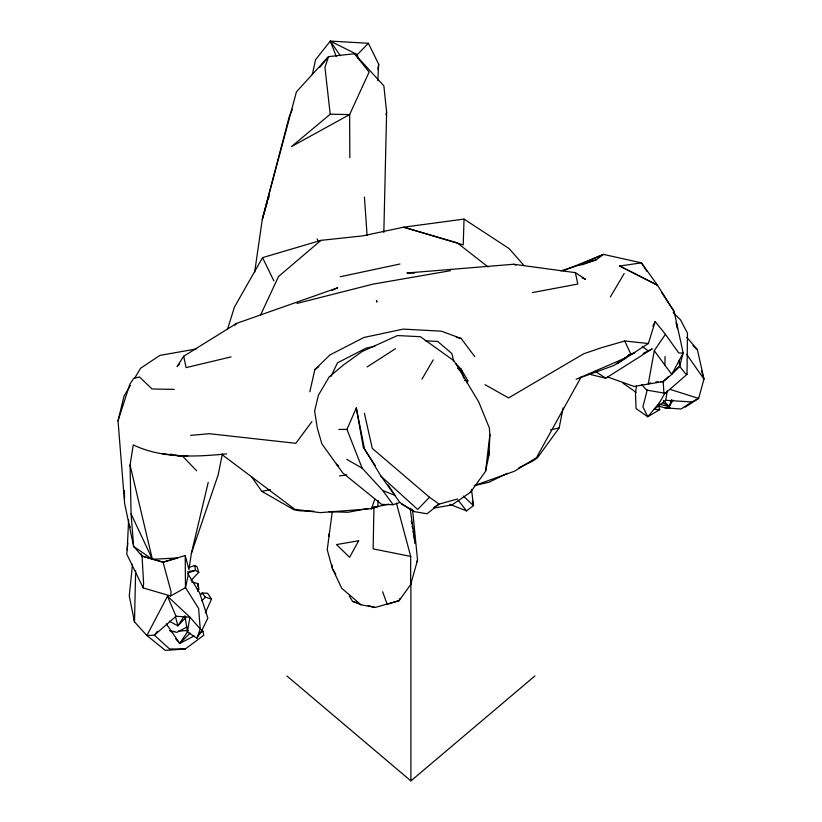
<?xml version="1.0" encoding="UTF-8"?>
<svg xmlns="http://www.w3.org/2000/svg" width="822" height="822" viewBox="0 0 822 822"><rect width="100%" height="100%" fill="white"/><g stroke="black" fill="none" stroke-linecap="round" stroke-linejoin="round"><path stroke-width="1.23" d="M382.62 591.748L387.183 604.304L399.04 600.687L410.599 584.719L410.702 556.422L396.43 503.177M641.581 384.552L646.729 390.101L665.327 393.296L687.017 374.329L687.459 333.177L680.493 319.82L673.187 312.699M607.725 377L634.05 386.443L663.19 381.552L671.749 374.4L664.906 365.143L665.049 356.512M373.938 507.164L373.137 548.88L410.702 556.422M135.651 570.889L134.5 621.884L146.881 635.498L165.345 650.377L185.32 649L203.764 635.252L203.044 631.317L201.606 629.59M383.833 232.421L386.628 112.111L383.864 85.899L354.508 53.718L328.523 56.646L296.423 91.848L262.3 219.32L254.635 272.339M377.801 80.628L378.695 64.219L368.39 43.278L330.31 41.1L315.586 59.677L312.278 74.607M488.104 266.986L457.207 242.839L403.633 227.18L464.04 219.094L463.218 244.915L403.633 227.18L362.769 235.883L320.991 240.353L262.547 257.635L234.414 307.151L227.653 328.851M221.796 454.432L294.79 509.291L320.19 512.64L371.472 508.726L377.832 506.558L378.079 500.475M457.577 498.975L439.071 504.112L427.121 513.781L414.154 511.603L399.882 502.478L393.142 504.698L381.665 504.41L342.753 472.917L321.854 443.829L317.384 428.293L314.6 411.144L318.443 395.146L329.119 376.979L343.36 365.06L361.988 351.6L397.488 335.551L420.391 336.712L454.052 360.858L478.692 401.866L489.378 428.026L489.881 434.663L488.998 454.751L485.586 471.273L470.431 492.347L452.008 504.913L433.461 508.181M127.194 549.836L128.633 519.617M127.79 543.116L126.763 554.09L143.162 587.905L170.647 595.991L185.464 587.709L188.505 573.807L187.837 571.434M132.527 564.272L129.26 595.95L134.5 621.884L134.058 617.209M170.647 595.991L171.079 591.758L163.064 562.186L142.062 556.104L133.637 546.466L124.636 503.413L118.029 420.823L124.04 396.06L130.4 385.364M143.162 587.905L143.624 583.651L142.062 556.104L141.127 553.802M185.464 587.709L185.227 555.508L163.064 562.186L142.062 556.104M197.64 586.107L197.917 583.61L191.516 581.925M332.335 511.294L327.228 549.826L332.478 568.762L341.726 588.275L360.992 604.766L375.109 607.458L399.04 600.687L400.098 598.365M485.586 471.273L489.881 434.663M208.233 482.36L191.372 553.391L188.947 569.543L185.227 555.508M636.505 386.248L635.468 392.464L636.074 408.585L647.787 416.754L654.024 409.335L665.799 400.345L667.207 390.933M163.064 562.186L177.552 557.963L152.368 559.289L133.637 546.466L131.088 513.925L130.061 465.088L133.267 444.897C162.078 458.676 195.564 456.909 226.595 453.888M187.437 631.902L189.913 617.168L167.493 596.217L146.881 635.498L154.382 635.17L176.011 616.264L189.913 617.168L200.239 628.974L196.859 638.242L187.437 631.902L184.929 615.657M652.832 326.077L655.196 321.546L665.409 334.307L654.271 350.717L648.291 383.812L650.634 382.867M377.771 69.171L378.695 64.219M518.795 467.79L532.533 461.142L537.352 457.916L559.166 427.913L563.101 407.969M222.433 453.621L218.169 474.9L191.372 553.391M309.822 391.806L314.826 369.695L329.93 354.94L363.951 337.472L403.181 329.108L441.342 331.174L461.142 338.469L474.756 356.614M467.245 383.175L467.821 380.72L461.204 369.263L455.85 363.571M647.233 389.977L642.896 406.839L647.787 416.754L659.717 409.664L658.33 405.133M385.939 114.525L386.628 112.111M410.599 584.719L417.545 560.121L412.623 510.359M267.397 202.202L262.3 219.32L289.365 116.2L292.406 109.305M268.126 199.756L269.215 196.088M626.508 357.262L617.065 363.735L648.363 343.514L655.196 321.546M659.306 404.198L669.252 406.685L671.482 399.605M118.029 420.823L129.855 384.151L133.688 378.428L139.463 376.938L152.049 388.981L174.377 389.392M371.472 508.726L374.822 499.118M393.142 504.698L382.651 490.457L362.153 468.17L346.956 429.392L356.306 407.948L364.475 448.812L381.038 476.226L399.882 502.478M205.315 612.955L211.531 599.084L207.606 593.248L202.109 593.011L200.424 594.933M416.487 562.433L417.545 560.121M260.482 315.247L278.504 276.511L320.991 240.353M331.081 376.363L337.441 362.851L366.201 348.096L374.791 346.268M470.431 492.347L471.561 490.066M487.867 457.032L488.998 454.751L488.689 451.031M197.67 591.378L198.811 589.138L197.917 583.61M581.277 376.733L536.427 457.731L514.634 471.16L474.469 485.545M662.851 402.677L669.252 406.685L672.93 400.067M665.193 392.7L659.891 401.979L654.024 409.335L659.717 409.664M421.963 379.178L433.215 359.872M610.335 297.019L624.206 273.49M134.859 377.873L140.583 368.246L159.869 355.402L196.273 348.97M331.893 290.443L337.667 287.782L236.592 323.385L183.696 356.224L177.141 366.499L179.628 363.858M196.859 638.242L201.709 630.669L207.863 618.062L199.695 593.011L187.786 573.592M183.933 616.582L177.881 625.861L169.332 621.155M175.548 638.581L179.72 643.462L187.745 631.46M311.928 421.563L295.828 443.315L209.261 433.697L190.632 435.393M157.392 631.347L154.382 635.17L169.527 648.959L185.32 649M319.717 67.425L328.523 56.646L324.947 67.394L330.208 114.217L291.491 146.593L349.638 114.566L369.109 72.048L354.508 53.718M234.866 325.204L236.592 323.385M185.864 617.528L177.881 625.861L175.466 616.644M201.811 600.851L205.366 597.152L211.531 599.084M190.971 580.435L198.77 572.338L197.054 566.738L194.732 565.505L188.844 567.457M434.18 507.174L439.071 504.112L429.495 497.248L417.679 509.445L381.038 476.226M357.991 58.28L357.375 54.601L368.39 43.278M166.321 623.857L179.72 643.462L190.17 633.063M660.734 381.675L663.19 381.552L668.666 376.466M672.324 373.075L679.63 366.293L683.174 353.028L674.122 311.497L657.518 285.224L641.458 262.855L603.451 254.388L563.255 270.787M286.899 675.951L410.897 780.9L534.906 675.951M626.395 357.549L576.099 379.291L614.024 365.43L630.731 353.963L624.751 340.996L601.344 347.747L583.682 353.789L508.582 397.93L484.97 384.645M314.826 369.695L318.741 366.622M449.86 504.328L466.536 510.894L473.493 505.602L471.509 489.306M581.74 264.931L596.248 259.762L603.451 254.388L578.698 265.331M629.652 355.104L631.748 353.666M459.293 370.537L461.204 369.263L463.824 378.233M686.781 337.287L697.416 349.73L703.971 379.076L698.638 398.423L691.795 401.937L681.109 409.007L665.07 407.866L657.919 405.986M685.188 407.167L698.638 398.423L669.94 389.34M367.146 366.92L395.474 348.713M588.501 374.041L605.804 378.212L652.226 348.847L643.143 353.439M186.943 627.052L176.792 632.395L169.373 630.597M179.72 643.462L194.156 635.94M199.715 633.053L203.044 631.317M507.349 473.338L489.028 482.206L474.284 485.658M627.874 355.649L634.789 352.741L628.912 354.909M188.351 572.862L195.482 570.386L198.77 572.338M560.861 270.87L596.248 259.762M296.978 303.431L373.054 284.124L450.425 270.705M231.095 356.882L186.121 367.619L183.696 356.224M550.606 429.855L559.166 427.913M340.267 276.747L400.006 263.996M371.626 507.749L388.97 504.184M251.604 476.842L261.848 491.361L270.469 489.635M367.907 508.469L348.055 512.281L328.985 511.695M532.368 292.591L577.815 284.042L575.379 272.657L513.678 264.252L406.89 273.007L414.514 273.089M189.173 571.362L195.482 570.386L194.732 565.505M339.548 475.917L346.843 474.839M619.654 266.009L657.518 285.224L619.654 266.009L641.458 262.855L646.976 271.466M187.786 455.83L182.813 456.416L162.16 453.621M374.072 506.938L377.832 506.558M170.966 631.666L174.706 631.409M178.446 631.152L188.413 630.453M655.822 381.911L658.278 381.798M665.07 407.866L670.094 407.691M338.828 429.444L346.956 429.392M330.208 114.217L349.638 114.566L349.833 157.701M313.727 511.233L299.753 510.811L294.05 509.825L261.848 491.361M425.293 340.781L437.705 341.438L451.905 353.624L453.6 361.074M665.799 400.345L691.795 401.937M464.471 380.473L467.821 380.72M624.751 340.996L648.363 343.514M170.298 454.124L172.805 454.587M175.302 455.039L182.813 456.416L196.653 470.78M196.53 588.686L198.811 589.138M457.494 368.431L461.204 369.263M456.323 337.267L461.142 338.469M349.247 595.981L352.597 601.427L357.334 602.69M367.999 605.547L375.109 607.458M665.327 393.296L663.909 392.875L663.19 381.552M687.017 374.329L685.61 373.897L679.63 366.293L679.26 359.954M513.678 264.252L516.041 265.074M382.651 490.457L395.063 495.409L388.015 484.764M352.597 601.427L360.992 604.766M582.223 277.939L585.562 279.336L575.379 272.657M336.198 56.369L330.31 41.1L357.375 54.601M346.709 459.293L362.153 468.17M401.311 503.937L414.154 511.603L411.545 509.034M338.356 465.447L336.373 464.214L338.089 465.92M605.804 378.212L595.323 371.431M464.04 219.094L509.075 248.552L524.076 265.598M622.973 383.165L636.207 392.423M642.239 346.473L648.322 350.912M429.495 497.248L372.263 448.391L364.423 413.343M694.58 347.182L697.416 349.73L692.925 345.569M463.351 496.108L473.493 505.602L472.342 500.783M663.436 400.365L669.252 406.685M458.173 500.238L466.536 510.894M202.109 593.011L205.366 597.152M654.271 350.717L664.906 365.143M665.409 334.307L678.787 353.018L683.174 353.028L671.749 374.4L679.63 366.293L679.486 363.786M686.627 354.344L703.971 379.076L701.546 370.794M330.31 41.1L340.298 55.649M375.325 465.581L363.334 447.476L356.306 407.948M661.546 292.365L674.122 311.497M185.289 587.247L198.626 608.465L200.239 628.974M335.828 574.198L332.478 568.762L332.098 565.022M317.056 238.935L318.361 241.072M262.547 257.635L273.849 280.847M131.088 513.925L152.368 559.289L130.061 465.088M167.493 596.217L176.011 616.264M128.869 523.809L130.287 527.272M675.982 322.635L677.554 328.708M411.308 521.179L411.74 523.655M412.161 526.131L412.593 528.597M413.014 531.074L415.151 543.434L410.086 508.15M677.41 326.2L677.205 324.433L677.431 328.245M328.964 533.91L329.221 536.396M364.423 197.054L367.095 235.359M124.399 490.58L124.543 498.276M410.897 581.914L410.897 780.9M358.659 540.773L349.607 557.295L336.475 544.596L358.659 540.773M376.466 300.564L376.856 301.921L376.466 300.564"/></g></svg>
